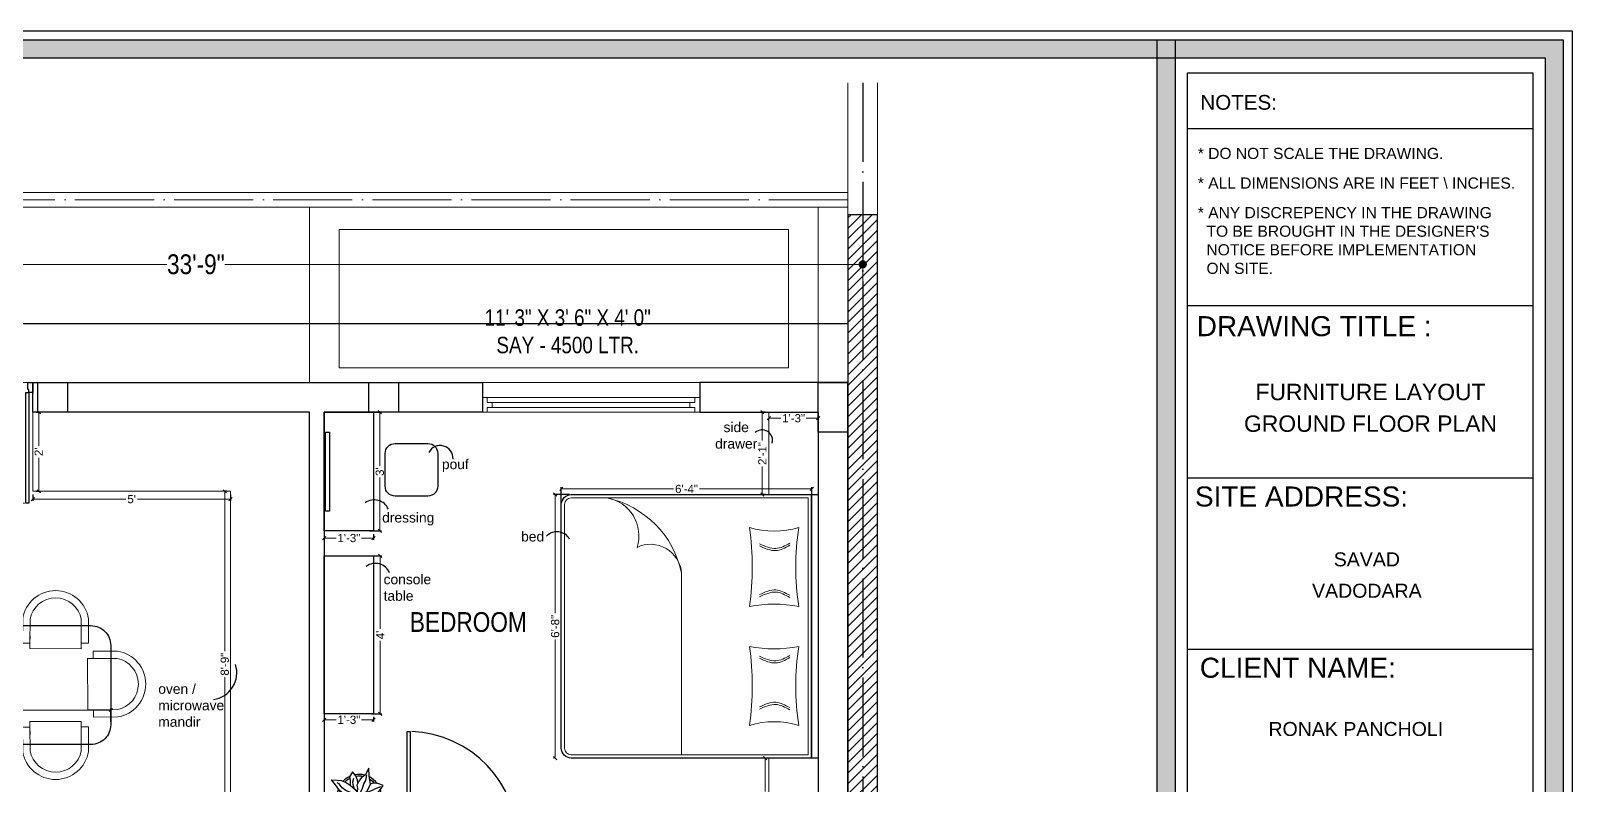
# Model space of a CAD drawing. Header units: millimetres. Extents: x 56222 to 3066687, y -650199 to -121287.
# Drawn here: x 154655.4 to 155123.4, y -178960 to -178731.2 of the extents above; entities that cross this region are included whole.
import ezdxf
from ezdxf.enums import TextEntityAlignment as Align

# ---------------------------------------------------------------- set-up
doc = ezdxf.new("R2010")
doc.units = ezdxf.units.MM
doc.header["$MEASUREMENT"] = 0
doc.header["$PDMODE"] = 35
doc.linetypes.add('ACAD_ISO02W100', pattern=[15, 12, -3])
doc.linetypes.add('ACAD_ISO04W100', pattern=[30, 24, -3, 0, -3])
doc.layers.get('Defpoints').update_dxf_attribs({"color": 220})
for name, color, linetype in [('AR DOOR', 40, 'Continuous'), ('AR ELE-5', 134, 'Continuous'), ('GROUND FLOOR  ( Text )', 251, 'Continuous'), ('str coll', 6, 'Continuous')]:
    doc.layers.add(name, color=color, linetype=linetype)
for name, color, linetype, lineweight in [('CENTERLINE ( COLUMN ) ~ DIM', 7, 'Continuous', 9), ('COLUMN', 1, 'Continuous', 30), ('dim05', 1, 'Continuous', 13), ('FIRST FLOOR', 7, 'Continuous', 9), ('FURNITURE', 32, 'Continuous', 9), ('GROUND FLOOR', 7, 'Continuous', 9), ('GROUND FLOOR  ( HATCH )', 251, 'Continuous', 9), ('GROUND FLOOR  ( PLINE )', 251, 'Continuous', 30), ('GROUND FLOOR ( DW_RAIL )', 7, 'Continuous', 9), ('Labelling', 1, 'Continuous', 25), ('NAME PLATE', 7, 'Continuous', 25), ('wall', 7, 'Continuous', 30), ('X_PLOT', 1, 'Continuous', 9)]:
    doc.layers.add(name, color=color, linetype=linetype, lineweight=lineweight)
doc.layers.add('XX~SLAB ( PLINE )', color=251, linetype='Continuous', plot=False)
doc.styles.add('Arial', font='arial.ttf')
doc.styles.add('Cn BT~6', font='swissc.ttf', dxfattribs={"height": 6})
doc.styles.add("Cn_BT_0'-0", font='swissc.ttf')
doc.styles.get("Standard").update_dxf_attribs({"font": 'arial.ttf', "height": 6})
doc.styles.add('style4', font='ARIALN.TTF')
doc.dimstyles.new('Cn BT~6', dxfattribs={"dimtxt": 0.18, "dimasz": 2.5, "dimexe": 2.5, "dimexo": 0, "dimgap": 0.09, "dimtad": 0, "dimdec": 3, "dimzin": 3, "dimdsep": 46, "dimlunit": 4, "dimtxsty": 'Cn BT~6', "dimblk": 'DOT', "dimcen": 0.09, "dimdle": 2, "dimclrd": 250, "dimclre": 250, "dimclrt": 5, "dimadec": 0, "dimazin": 0, "dimtfac": 0.75, "dimtdec": 3, "dimtofl": 0, "dimtmove": 0, "dimatfit": 3, "dimfxl": 1, "dimtolj": 1, "dimtzin": 0, "dimlwd": 15, "dimlwe": 15, "dimarcsym": 0})
doc.dimstyles.new('ISO-25', dxfattribs={"dimtxt": 2.5, "dimasz": 1, "dimexe": 0.5, "dimexo": 1, "dimtad": 0, "dimdec": 1, "dimlunit": 4, "dimtxsty": 'Standard', "dimblk": 'OBLIQUE', "dimcen": 2.5, "dimclrd": 1, "dimclre": 1, "dimclrt": 5, "dimadec": 0, "dimazin": 0, "dimtfac": 1, "dimtdec": 1, "dimtmove": 0, "dimatfit": 3, "dimfxl": 1, "dimlwd": -1, "dimarcsym": 0})

# ---------------------------------------------------------------- blocks, each defined once
blk = doc.blocks.new('_Dot')
at = {"color": 0, "linetype": 'ByBlock', "lineweight": -2}
blk.add_line((-0.5, 0), (-1, 0), dxfattribs=at)
at = {"color": 0, "linetype": 'ByBlock', "const_width": 0.5}
blk.add_lwpolyline([(-0.25, 0, 1), (0.25, 0, 1)], format="xyb", close=True, dxfattribs=at)
blk = doc.blocks.new('*D280')
at = {"layer": 'CENTERLINE ( COLUMN ) ~ DIM', "color": 250, "lineweight": 15, "transparency": 16777216}
for p, q in [((154503, -178814.03), (154503, -178799.61)), ((154908, -178814.03), (154908, -178799.61)), ((154505.5, -178802.11), (154696.65, -178802.11)), ((154905.5, -178802.11), (154714.34, -178802.11))]:
    blk.add_line(p, q, dxfattribs=at)
at = {"layer": 'Defpoints', "color": 0, "transparency": 16777216}
for p in [(154908, -178802.11), (154503, -178814.03), (154908, -178814.03)]:
    blk.add_point(p, dxfattribs=at)
at = {"layer": 'CENTERLINE ( COLUMN ) ~ DIM', "color": 250, "lineweight": 15, "transparency": 16777216, "xscale": 2.5, "yscale": 2.5, "zscale": 2.5, "rotation": 180}
blk.add_blockref('_Dot', (154503, -178802.11), dxfattribs=at)
at = {"layer": 'CENTERLINE ( COLUMN ) ~ DIM', "color": 250, "lineweight": 15, "transparency": 16777216, "xscale": 2.5, "yscale": 2.5, "zscale": 2.5}
blk.add_blockref('_Dot', (154908, -178802.11), dxfattribs=at)
at = {"layer": 'CENTERLINE ( COLUMN ) ~ DIM', "color": 5, "transparency": 16777216, "insert": (154705.5, -178802.11), "char_height": 6, "attachment_point": 5, "style": 'Cn BT~6'}
blk.add_mtext('\\A1;33\'-9"', dxfattribs=at)
blk = doc.blocks.new('LAYOUT FILE')
at = {"layer": 'NAME PLATE', "true_color": 0xd39e00}
h = blk.add_hatch(color=42, dxfattribs=at)
h.paths.add_polyline_path([(3346889.83, -513806.18), (3346889.83, -514260.7), (3347535.56, -514260.7), (3347535.56, -513806.18)])
h.paths.add_polyline_path([(3346894.36, -513810.71), (3347531.03, -513810.71), (3347531.03, -514256.17), (3346894.36, -514256.17)], flags=16)
blk.add_hatch(color=42, dxfattribs=at).paths.add_polyline_path([(3347433.6, -514256.17), (3347438.13, -514256.17), (3347438.13, -513806.18), (3347433.6, -513806.18)])
at = {"layer": 'NAME PLATE', "color": 42, "true_color": 0xd39e00}
for p, q in [((3347527.96, -513828.55), (3347441.2, -513828.55)), ((3347527.96, -513872.99), (3347441.2, -513872.99)), ((3347527.96, -513916.26), (3347441.2, -513916.26)), ((3347527.96, -513959.27), (3347441.2, -513959.27))]:
    blk.add_line(p, q, dxfattribs=at)
for points in [[(3346887.56, -513803.91), (3347537.83, -513803.91), (3347537.83, -514262.96), (3346887.56, -514262.96)], [(3346889.83, -513806.18), (3347535.56, -513806.18), (3347535.56, -514260.7), (3346889.83, -514260.7)], [(3347433.6, -514256.17), (3347433.6, -513806.18), (3347438.13, -513806.18), (3347438.13, -514256.17)], [(3346894.36, -513810.71), (3347531.03, -513810.71), (3347531.03, -514256.17), (3346894.36, -514256.17)], [(3347441.2, -514252.44), (3347441.2, -513814.44), (3347527.96, -513814.44), (3347527.96, -514252.44)]]:
    blk.add_lwpolyline(points, close=True, dxfattribs=at)
at = {"layer": 'NAME PLATE', "style": 'Arial'}
for s, height, p in [('NOTES:', 3.699, (3347454.07, -513823.73)), ('DRAWING TITLE : ', 5.0338, (3347474.01, -513880.61)), ('SITE ADDRESS:', 5.0338, (3347469.85, -513923.39)), ('CLIENT NAME:', 5.0338, (3347468.93, -513966.4))]:
    blk.add_text(s, height=height, dxfattribs=at).set_placement(p, align=Align.CENTER)
at = {"layer": 'NAME PLATE', "char_height": 2.7974, "width": 108.0765, "attachment_point": 1, "style": 'Arial'}
for s, insert in [('* DO NOT SCALE THE DRAWING.', (3347443.82, -513833.31, 0)), ('* ALL DIMENSIONS ARE IN FEET \\\\ INCHES.', (3347443.82, -513840.75, 0)), ("* ANY DISCREPENCY IN THE DRAWING \\P  TO BE BROUGHT IN THE DESIGNER'S\\P  NOTICE BEFORE IMPLEMENTATION \\P  ON SITE.", (3347443.82, -513848.18, 0))]:
    blk.add_mtext(s, dxfattribs=dict(at, insert=insert))
blk = doc.blocks.new('*U257')
for points in [[(0, 0), (0, 1120), (30, 1120), (30, 0)], [(-40, 0), (0, 0), (0, -30), (10, -30), (10, -100), (-40, -100)], [(1160, 0), (1120, 0), (1120, -30), (1110, -30), (1110, -100), (1160, -100)]]:
    blk.add_lwpolyline(points, close=True)
at = {"layer": 'AR ELE-5', "linetype": 'ByBlock', "ltscale": 15}
blk.add_arc((-2, -1), 1122, 0.0347, 87.627, dxfattribs=at)
blk = doc.blocks.new('*U265')
for points in [[(-1160, 0), (-1120, 0), (-1120, 30), (-1110, 30), (-1110, 100), (-1160, 100)], [(0, 0), (0, -1120), (-30, -1120), (-30, 0)], [(40, 0), (0, 0), (0, 30), (-10, 30), (-10, 100), (40, 100)]]:
    blk.add_lwpolyline(points, close=True)
at = {"layer": 'AR ELE-5', "linetype": 'ByBlock', "ltscale": 15}
blk.add_arc((2, 1), 1122, 180.0347, 267.627, dxfattribs=at)
blk = doc.blocks.new('_Oblique')
at = {"layer": 'wall', "color": 0, "lineweight": -2}
blk.add_line((-0.5, -0.5), (0.5, 0.5), dxfattribs=at)
blk = doc.blocks.new('*D269')
at = {"layer": 'Defpoints', "color": 0, "transparency": 16777216}
for p in [(154892.5, -178870.32), (154816.47, -178877.5), (154892.5, -178877.5)]:
    blk.add_point(p, dxfattribs=at)
at = {"layer": 'dim05', "color": 1, "linetype": 'Continuous', "lineweight": -2, "transparency": 16777216}
for p, q in [((154816.47, -178876.5), (154816.47, -178869.82)), ((154892.5, -178876.5), (154892.5, -178869.82))]:
    blk.add_line(p, q, dxfattribs=at)
at = {"layer": 'dim05', "color": 1, "linetype": 'Continuous', "transparency": 16777216}
for p, q in [((154816.47, -178870.32), (154850.53, -178870.32)), ((154892.5, -178870.32), (154858.44, -178870.32))]:
    blk.add_line(p, q, dxfattribs=at)
at = {"layer": 'dim05', "color": 1, "transparency": 16777216, "rotation": 180}
blk.add_blockref('_Oblique', (154816.47, -178870.32), dxfattribs=at)
at = {"layer": 'dim05', "color": 1, "transparency": 16777216}
blk.add_blockref('_Oblique', (154892.5, -178870.32), dxfattribs=at)
at = {"layer": 'dim05', "color": 5, "lineweight": 25, "transparency": 16777216, "insert": (154854.49, -178870.32), "char_height": 2.5, "attachment_point": 5, "style": 'Arial'}
blk.add_mtext('6\'-4"', dxfattribs=at)
blk = doc.blocks.new('*D270')
at = {"layer": 'Defpoints', "color": 0, "transparency": 16777216}
for p in [(154819.99, -178872.04), (154814.6, -178952.03), (154815.29, -178952.03)]:
    blk.add_point(p, dxfattribs=at)
at = {"layer": 'dim05', "color": 1, "linetype": 'Continuous', "lineweight": -2, "transparency": 16777216}
for p, q in [((154818.99, -178872.04), (154814.1, -178872.04)), ((154814.29, -178952.03), (154814.1, -178952.03))]:
    blk.add_line(p, q, dxfattribs=at)
at = {"layer": 'dim05', "color": 1, "linetype": 'Continuous', "transparency": 16777216}
for p, q in [((154814.6, -178872.04), (154814.6, -178908.08)), ((154814.6, -178952.03), (154814.6, -178915.99))]:
    blk.add_line(p, q, dxfattribs=at)
at = {"layer": 'dim05', "color": 1, "transparency": 16777216}
for p, rotation in [((154814.6, -178872.04), 90), ((154814.6, -178952.03), 270)]:
    blk.add_blockref('_Oblique', p, dxfattribs=dict(at, rotation=rotation))
at = {"layer": 'dim05', "color": 5, "lineweight": 25, "transparency": 16777216, "insert": (154814.6, -178912.04), "char_height": 2.5, "attachment_point": 5, "rotation": 90, "style": 'Arial'}
blk.add_mtext('6\'-8"', dxfattribs=at)
blk = doc.blocks.new('*D271')
at = {"layer": 'Defpoints', "color": 0, "transparency": 16777216}
for p in [(154879.5, -178847.03), (154877.5, -178872.04), (154879.5, -178872.04)]:
    blk.add_point(p, dxfattribs=at)
at = {"layer": 'dim05', "color": 1, "linetype": 'Continuous', "lineweight": -2, "transparency": 16777216}
for p, q in [((154878.5, -178847.03), (154877, -178847.03)), ((154878.5, -178872.04), (154877, -178872.04))]:
    blk.add_line(p, q, dxfattribs=at)
at = {"layer": 'dim05', "color": 1, "linetype": 'Continuous', "transparency": 16777216}
for p, q in [((154877.5, -178847.03), (154877.5, -178855.57)), ((154877.5, -178872.04), (154877.5, -178863.51))]:
    blk.add_line(p, q, dxfattribs=at)
at = {"layer": 'dim05', "color": 1, "transparency": 16777216}
for p, rotation in [((154877.5, -178847.03), 90), ((154877.5, -178872.04), 270)]:
    blk.add_blockref('_Oblique', p, dxfattribs=dict(at, rotation=rotation))
at = {"layer": 'dim05', "color": 5, "lineweight": 25, "transparency": 16777216, "insert": (154877.5, -178859.54), "char_height": 2.5, "attachment_point": 5, "rotation": 90, "style": 'Arial'}
blk.add_mtext('2\'-1"', dxfattribs=at)
blk = doc.blocks.new('*D272')
at = {"layer": 'Defpoints', "color": 0, "transparency": 16777216}
for p in [(154879.5, -178848.61), (154894.5, -178848.61), (154894.5, -178848.85)]:
    blk.add_point(p, dxfattribs=at)
at = {"layer": 'dim05', "color": 1, "linetype": 'Continuous', "transparency": 16777216}
for p, q in [((154879.5, -178848.85), (154883.17, -178848.85)), ((154894.5, -178848.85), (154890.83, -178848.85))]:
    blk.add_line(p, q, dxfattribs=at)
at = {"layer": 'dim05', "color": 1, "linetype": 'Continuous', "lineweight": -2, "transparency": 16777216}
for p, q in [((154879.5, -178849.61), (154879.5, -178849.35)), ((154894.5, -178849.61), (154894.5, -178849.35))]:
    blk.add_line(p, q, dxfattribs=at)
at = {"layer": 'dim05', "color": 1, "transparency": 16777216, "rotation": 180}
blk.add_blockref('_Oblique', (154879.5, -178848.85), dxfattribs=at)
at = {"layer": 'dim05', "color": 1, "transparency": 16777216}
blk.add_blockref('_Oblique', (154894.5, -178848.85), dxfattribs=at)
at = {"layer": 'dim05', "color": 5, "lineweight": 25, "transparency": 16777216, "insert": (154887, -178848.85), "char_height": 2.5, "attachment_point": 5, "style": 'Arial'}
blk.add_mtext('1\'-3"', dxfattribs=at)
blk = doc.blocks.new('*D273')
at = {"layer": 'Defpoints', "color": 0, "transparency": 16777216}
for p in [(154879.5, -178952.03), (154878.32, -178976.03), (154879.5, -178976.03)]:
    blk.add_point(p, dxfattribs=at)
at = {"layer": 'dim05', "color": 1, "linetype": 'Continuous', "lineweight": -2, "transparency": 16777216}
for p, q in [((154878.5, -178952.03), (154877.82, -178952.03)), ((154878.5, -178976.03), (154877.82, -178976.03))]:
    blk.add_line(p, q, dxfattribs=at)
at = {"layer": 'dim05', "color": 1, "linetype": 'Continuous', "transparency": 16777216}
for p, q in [((154878.32, -178952.03), (154878.32, -178962.23)), ((154878.32, -178976.03), (154878.32, -178965.83))]:
    blk.add_line(p, q, dxfattribs=at)
at = {"layer": 'dim05', "color": 1, "transparency": 16777216}
for p, rotation in [((154878.32, -178952.03), 90), ((154878.32, -178976.03), 270)]:
    blk.add_blockref('_Oblique', p, dxfattribs=dict(at, rotation=rotation))
at = {"layer": 'dim05', "color": 5, "lineweight": 25, "transparency": 16777216, "insert": (154878.32, -178964.03), "char_height": 2.5, "attachment_point": 5, "rotation": 90, "style": 'Arial'}
blk.add_mtext("2'", dxfattribs=at)
blk = doc.blocks.new('SD DSD')
at = {"layer": 'FURNITURE'}
for p, q in [((3348486.7, -514623.32), (3348486.68, -514619.42)), ((3348502.23, -514619.34), (3348502.25, -514623.25)), ((3348483.69, -514625.26), (3348479.79, -514625.25)), ((3348483.69, -514625.26), (3348483.66, -514640.81)), ((3348486.7, -514623.32), (3348502.25, -514623.25)), ((3348505.76, -514625.26), (3348509.66, -514625.25)), ((3348505.76, -514625.26), (3348505.79, -514640.81)), ((3348479.75, -514640.8), (3348483.66, -514640.81)), ((3348509.7, -514640.8), (3348505.79, -514640.81)), ((3348479.75, -514651.77), (3348483.66, -514651.76)), ((3348483.69, -514667.31), (3348483.66, -514651.76)), ((3348505.76, -514667.31), (3348505.79, -514651.76)), ((3348509.7, -514651.77), (3348505.79, -514651.76)), ((3348483.69, -514667.31), (3348479.79, -514667.32)), ((3348486.7, -514669.25), (3348486.68, -514673.16)), ((3348486.7, -514669.25), (3348502.25, -514669.32)), ((3348502.23, -514673.23), (3348502.25, -514669.32)), ((3348505.76, -514667.31), (3348509.66, -514667.32))]:
    blk.add_line(p, q, dxfattribs=at)
at = {"layer": 'FURNITURE', "flags": 128}
for points in [[(3348502.23, -514621.56), (3348504.46, -514621.55), (3348504.42, -514614.17, 0.853613), (3348484.42, -514614.22), (3348484.46, -514621.65), (3348486.68, -514621.64)], [(3348502.22, -514619.34), (3348502.23, -514621.56), (3348502.2, -514614.36, 0.835758), (3348486.65, -514614.39), (3348486.67, -514619.42), (3348486.68, -514621.64)], [(3348481.97, -514640.8), (3348481.97, -514643.02), (3348474.58, -514643.01, -0.853613), (3348474.58, -514623.01), (3348482.01, -514623.02), (3348482.01, -514625.25)], [(3348479.75, -514640.79), (3348481.97, -514640.8), (3348474.77, -514640.78, -0.835758), (3348474.76, -514625.23), (3348479.79, -514625.24), (3348482.01, -514625.25)], [(3348507.48, -514640.8), (3348507.48, -514643.02), (3348514.87, -514643.01, 0.853613), (3348514.87, -514623.01), (3348507.44, -514623.02), (3348507.44, -514625.25)], [(3348509.7, -514640.79), (3348507.48, -514640.8), (3348514.68, -514640.78, 0.835758), (3348514.69, -514625.23), (3348509.66, -514625.24), (3348507.44, -514625.25)], [(3348481.97, -514651.77), (3348481.97, -514649.55), (3348474.58, -514649.57, 0.853613), (3348474.58, -514669.57), (3348482.01, -514669.55), (3348482.01, -514667.32)], [(3348507.48, -514651.77), (3348507.48, -514649.55), (3348514.87, -514649.57, -0.853613), (3348514.87, -514669.57), (3348507.44, -514669.55), (3348507.44, -514667.32)], [(3348479.75, -514651.78), (3348481.97, -514651.77), (3348474.77, -514651.79, 0.835758), (3348474.76, -514667.34), (3348479.79, -514667.33), (3348482.01, -514667.33)], [(3348509.7, -514651.78), (3348507.48, -514651.77), (3348514.68, -514651.79, -0.835758), (3348514.69, -514667.34), (3348509.66, -514667.33), (3348507.44, -514667.33)], [(3348502.23, -514671.01), (3348504.46, -514671.02), (3348504.42, -514678.4, -0.853613), (3348484.42, -514678.36), (3348484.46, -514670.92), (3348486.68, -514670.93)], [(3348502.22, -514673.23), (3348502.23, -514671.01), (3348502.2, -514678.21, -0.835758), (3348486.65, -514678.18), (3348486.67, -514673.16), (3348486.68, -514670.93)]]:
    blk.add_lwpolyline(points, format="xyb", dxfattribs=at)
at = {"layer": 'FURNITURE', "lineweight": 30}
blk.add_lwpolyline([(3348506.78, -514676.29), (3348482.68, -514676.29, -0.414214), (3348476.68, -514670.29), (3348476.68, -514622.29, -0.414214), (3348482.68, -514616.29), (3348506.78, -514616.29, -0.414214), (3348512.78, -514622.29), (3348512.78, -514670.29, -0.414214)], format="xyb", close=True, dxfattribs=at)
blk = doc.blocks.new('*D279')
at = {"layer": 'Defpoints', "color": 0, "transparency": 16777216}
for p in [(154714.28, -178871.03), (154716.03, -178871.03), (154716.03, -178976.03)]:
    blk.add_point(p, dxfattribs=at)
at = {"layer": 'dim05', "color": 1, "linetype": 'Continuous', "lineweight": -2, "transparency": 16777216}
for p, q in [((154715.03, -178871.03), (154713.78, -178871.03)), ((154715.03, -178976.03), (154713.78, -178976.03))]:
    blk.add_line(p, q, dxfattribs=at)
at = {"layer": 'dim05', "color": 1, "linetype": 'Continuous', "transparency": 16777216}
for p, q in [((154714.28, -178871.03), (154714.28, -178919.58)), ((154714.28, -178976.03), (154714.28, -178927.48))]:
    blk.add_line(p, q, dxfattribs=at)
at = {"layer": 'dim05', "color": 1, "transparency": 16777216}
for p, rotation in [((154714.28, -178871.03), 90), ((154714.28, -178976.03), 270)]:
    blk.add_blockref('_Oblique', p, dxfattribs=dict(at, rotation=rotation))
at = {"layer": 'dim05', "color": 5, "lineweight": 25, "transparency": 16777216, "insert": (154714.28, -178923.53), "char_height": 2.5, "attachment_point": 5, "rotation": 90, "style": 'Arial'}
blk.add_mtext('8\'-9"', dxfattribs=at)
blk = doc.blocks.new('*D282')
at = {"layer": 'Defpoints', "color": 0, "transparency": 16777216}
for p in [(154656, -178871.03), (154716.03, -178871.03), (154716.03, -178873.4)]:
    blk.add_point(p, dxfattribs=at)
at = {"layer": 'dim05', "color": 1, "linetype": 'Continuous', "lineweight": -2, "transparency": 16777216}
for p, q in [((154656, -178872.03), (154656, -178873.9)), ((154716.03, -178872.03), (154716.03, -178873.9))]:
    blk.add_line(p, q, dxfattribs=at)
at = {"layer": 'dim05', "color": 1, "linetype": 'Continuous', "transparency": 16777216}
for p, q in [((154656, -178873.4), (154684.24, -178873.4)), ((154716.03, -178873.4), (154687.79, -178873.4))]:
    blk.add_line(p, q, dxfattribs=at)
at = {"layer": 'dim05', "color": 1, "transparency": 16777216, "rotation": 180}
blk.add_blockref('_Oblique', (154656, -178873.4), dxfattribs=at)
at = {"layer": 'dim05', "color": 1, "transparency": 16777216}
blk.add_blockref('_Oblique', (154716.03, -178873.4), dxfattribs=at)
at = {"layer": 'dim05', "color": 5, "lineweight": 25, "transparency": 16777216, "insert": (154686.01, -178873.4), "char_height": 2.5, "attachment_point": 5, "style": 'Arial'}
blk.add_mtext("5'", dxfattribs=at)
blk = doc.blocks.new('*D283')
at = {"layer": 'Defpoints', "color": 0, "transparency": 16777216}
for p in [(154656, -178847.03), (154657.78, -178847.03), (154656, -178871.03)]:
    blk.add_point(p, dxfattribs=at)
at = {"layer": 'dim05', "color": 1, "linetype": 'Continuous', "lineweight": -2, "transparency": 16777216}
for p, q in [((154657, -178847.03), (154658.28, -178847.03)), ((154657, -178871.03), (154658.28, -178871.03))]:
    blk.add_line(p, q, dxfattribs=at)
at = {"layer": 'dim05', "color": 1, "linetype": 'Continuous', "transparency": 16777216}
for p, q in [((154657.78, -178847.03), (154657.78, -178857.24)), ((154657.78, -178871.03), (154657.78, -178860.83))]:
    blk.add_line(p, q, dxfattribs=at)
at = {"layer": 'dim05', "color": 1, "transparency": 16777216}
for p, rotation in [((154657.78, -178847.03), 90), ((154657.78, -178871.03), 270)]:
    blk.add_blockref('_Oblique', p, dxfattribs=dict(at, rotation=rotation))
at = {"layer": 'dim05', "color": 5, "lineweight": 25, "transparency": 16777216, "insert": (154657.78, -178859.03), "char_height": 2.5, "attachment_point": 5, "rotation": 90, "style": 'Arial'}
blk.add_mtext("2'", dxfattribs=at)
blk = doc.blocks.new('*D289')
at = {"layer": 'Defpoints', "color": 0, "transparency": 16777216}
for p in [(154744.5, -178938.53), (154759.44, -178938.53), (154744.5, -178940.42)]:
    blk.add_point(p, dxfattribs=at)
at = {"layer": 'dim05', "color": 1, "linetype": 'Continuous', "lineweight": -2, "transparency": 16777216}
for p, q in [((154744.5, -178939.53), (154744.5, -178940.92)), ((154759.44, -178939.53), (154759.44, -178940.92))]:
    blk.add_line(p, q, dxfattribs=at)
at = {"layer": 'dim05', "color": 1, "linetype": 'Continuous', "transparency": 16777216}
for p, q in [((154744.5, -178940.42), (154748.14, -178940.42)), ((154759.44, -178940.42), (154755.8, -178940.42))]:
    blk.add_line(p, q, dxfattribs=at)
at = {"layer": 'dim05', "color": 1, "transparency": 16777216, "rotation": 180}
blk.add_blockref('_Oblique', (154744.5, -178940.42), dxfattribs=at)
at = {"layer": 'dim05', "color": 1, "transparency": 16777216}
blk.add_blockref('_Oblique', (154759.44, -178940.42), dxfattribs=at)
at = {"layer": 'dim05', "color": 5, "lineweight": 25, "transparency": 16777216, "insert": (154751.97, -178940.42), "char_height": 2.5, "attachment_point": 5, "style": 'Arial'}
blk.add_mtext('1\'-3"', dxfattribs=at)
blk = doc.blocks.new('*D290')
at = {"layer": 'Defpoints', "color": 0, "transparency": 16777216}
for p in [(154757.86, -178890.65), (154757.86, -178938.62), (154761.49, -178938.62)]:
    blk.add_point(p, dxfattribs=at)
at = {"layer": 'dim05', "color": 1, "linetype": 'Continuous', "lineweight": -2, "transparency": 16777216}
for p, q in [((154758.86, -178890.65), (154761.99, -178890.65)), ((154758.86, -178938.62), (154761.99, -178938.62))]:
    blk.add_line(p, q, dxfattribs=at)
at = {"layer": 'dim05', "color": 1, "linetype": 'Continuous', "transparency": 16777216}
for p, q in [((154761.49, -178890.65), (154761.49, -178912.81)), ((154761.49, -178938.62), (154761.49, -178916.46))]:
    blk.add_line(p, q, dxfattribs=at)
at = {"layer": 'dim05', "color": 1, "transparency": 16777216}
for p, rotation in [((154761.49, -178890.65), 90), ((154761.49, -178938.62), 270)]:
    blk.add_blockref('_Oblique', p, dxfattribs=dict(at, rotation=rotation))
at = {"layer": 'dim05', "color": 5, "lineweight": 25, "transparency": 16777216, "insert": (154761.49, -178914.64), "char_height": 2.5, "attachment_point": 5, "rotation": 90, "style": 'Arial'}
blk.add_mtext("4'", dxfattribs=at)
blk = doc.blocks.new('ARPLS010')
at = {"linetype": 'ByBlock'}
for p, q in [((-0.295, 0.42), (-0.302, 0.309)), ((-0.278, 0.467), (-0.295, 0.42)), ((-0.248, 0.54), (-0.278, 0.467)), ((-0.182, 0.493), (-0.248, 0.54)), ((-0.222, 0.484), (-0.164, 0.347)), ((-0.125, 0.459), (-0.182, 0.493)), ((-0.072, 0.404), (-0.125, 0.459)), ((-0.038, 0.302), (-0.072, 0.404)), ((-0.013, 0.459), (-0.044, 0.336)), ((0.121, 0.605), (-0.013, 0.459)), ((0.077, 0.412), (0.091, 0.447)), ((0.082, 0.358), (0.077, 0.412)), ((0.08, 0.288), (0.082, 0.358)), ((0.091, 0.447), (0.125, 0.522)), ((0.179, 0.666), (0.121, 0.605)), ((0.174, 0.573), (0.179, 0.666)), ((0.2, 0.432), (0.174, 0.573)), ((0.203, 0.352), (0.2, 0.432)), ((0.204, 0.254), (0.203, 0.352)), ((0.33, 0.38), (0.252, 0.313)), ((0.409, 0.44), (0.33, 0.38)), ((0.425, 0.373), (0.356, 0.269)), ((0.484, 0.459), (0.409, 0.44)), ((0.459, 0.303), (0.485, 0.354)), ((0.542, 0.434), (0.484, 0.459)), ((0.485, 0.354), (0.533, 0.42)), ((0.533, 0.42), (0.542, 0.434)), ((-0.469, 0.226), (-0.643, 0.216)), ((-0.643, 0.216), (-0.485, 0.134)), ((-0.359, 0.148), (-0.49, 0.172)), ((-0.485, 0.134), (-0.433, 0.051)), ((-0.362, 0.24), (-0.469, 0.226)), ((-0.433, 0.051), (-0.349, -0.011)), ((-0.278, 0.254), (-0.362, 0.24)), ((-0.287, 0.106), (-0.359, 0.148)), ((-0.302, 0.309), (-0.276, 0.258)), ((-0.18, 0.073), (-0.287, 0.106)), ((-0.21, 0.227), (-0.278, 0.254)), ((-0.132, 0.18), (-0.21, 0.227)), ((-0.111, 0.036), (-0.18, 0.073)), ((-0.164, 0.347), (-0.139, 0.295)), ((-0.139, 0.295), (-0.08, 0.131)), ((-0.063, 0.111), (-0.132, 0.18)), ((-0.013, 0.022), (-0.111, 0.036)), ((-0.084, -0.034), (0.007, 0.018)), ((0.003, 0.011), (-0.076, -0.16)), ((-0.049, 0.232), (-0.065, 0.135)), ((-0.065, 0.135), (-0.024, 0.018)), ((-0.044, 0.336), (-0.049, 0.232)), ((-0.024, 0.018), (0.009, 0.005)), ((0.006, -0.002), (0.068, 0.032)), ((0.007, 0.018), (0.02, -0.121)), ((0.009, 0.005), (0.056, 0.114)), ((0.015, 0.209), (0.08, 0.288)), ((0.056, 0.114), (0.015, 0.209)), ((0.017, -0.002), (0.091, 0.009)), ((0.068, 0.032), (0.16, 0.165)), ((0.088, 0.065), (0.187, 0.091)), ((0.091, 0.009), (0.173, -0.011)), ((0.227, 0.157), (0.132, 0.131)), ((0.16, 0.165), (0.204, 0.254)), ((0.173, -0.011), (0.212, 0.004)), ((0.187, 0.091), (0.297, 0.116)), ((0.212, 0.004), (0.252, -0.03)), ((0.252, 0.313), (0.216, 0.287)), ((0.318, 0.213), (0.227, 0.157)), ((0.297, 0.116), (0.408, 0.071)), ((0.309, 0.109), (0.368, 0.128)), ((0.309, -0.01), (0.43, 0.006)), ((0.356, 0.269), (0.318, 0.213)), ((0.368, 0.128), (0.432, 0.176)), ((0.408, 0.071), (0.482, 0.024)), ((0.432, 0.176), (0.459, 0.236)), ((0.459, 0.236), (0.459, 0.303)), ((0.482, 0.024), (0.689, -0.072)), ((-0.464, -0.073), (-0.558, -0.152)), ((-0.558, -0.152), (-0.517, -0.172)), ((-0.517, -0.172), (-0.447, -0.216)), ((-0.366, -0.036), (-0.464, -0.073)), ((-0.447, -0.216), (-0.363, -0.202)), ((-0.336, -0.142), (-0.413, -0.121)), ((-0.306, -0.033), (-0.366, -0.036)), ((-0.363, -0.202), (-0.263, -0.2)), ((-0.363, -0.408), (-0.318, -0.29)), ((-0.349, -0.011), (-0.256, -0.05)), ((-0.269, -0.135), (-0.336, -0.142)), ((-0.318, -0.29), (-0.259, -0.2)), ((-0.193, -0.113), (-0.269, -0.135)), ((-0.259, -0.2), (-0.168, -0.1)), ((-0.256, -0.05), (-0.185, -0.038)), ((-0.138, -0.304), (-0.199, -0.38)), ((-0.185, -0.038), (-0.114, -0.046)), ((-0.168, -0.1), (-0.084, -0.034)), ((-0.017, -0.291), (-0.141, -0.446)), ((-0.076, -0.16), (-0.138, -0.304)), ((-0.114, -0.046), (-0.093, -0.036)), ((0.02, -0.121), (-0.017, -0.291)), ((0.059, -0.27), (0.005, -0.185)), ((0.01, -0.014), (0.017, -0.002)), ((0.078, -0.064), (0.01, -0.014)), ((0.016, -0.023), (0.116, -0.122)), ((0.07, -0.179), (0.018, -0.1)), ((0.08, -0.342), (0.059, -0.27)), ((0.066, -0.407), (0.08, -0.342)), ((0.121, -0.239), (0.07, -0.179)), ((0.138, -0.083), (0.078, -0.064)), ((0.116, -0.122), (0.201, -0.195)), ((0.184, -0.299), (0.121, -0.239)), ((0.197, -0.135), (0.138, -0.083)), ((0.141, -0.261), (0.16, -0.336)), ((0.16, -0.336), (0.15, -0.445)), ((0.252, -0.362), (0.184, -0.299)), ((0.283, -0.123), (0.197, -0.135)), ((0.201, -0.195), (0.272, -0.198)), ((0.252, -0.03), (0.309, -0.01)), ((0.272, -0.198), (0.311, -0.225)), ((0.277, -0.114), (0.357, -0.156)), ((0.37, -0.064), (0.283, -0.123)), ((0.311, -0.225), (0.415, -0.304)), ((0.357, -0.156), (0.455, -0.226)), ((0.462, -0.021), (0.37, -0.064)), ((0.415, -0.304), (0.447, -0.388)), ((0.455, -0.226), (0.503, -0.317)), ((0.689, -0.072), (0.462, -0.021)), ((0.503, -0.317), (0.494, -0.398)), ((-0.382, -0.625), (-0.368, -0.496)), ((-0.269, -0.533), (-0.382, -0.625)), ((-0.368, -0.496), (-0.363, -0.408)), ((-0.287, -0.45), (-0.314, -0.498)), ((-0.199, -0.38), (-0.287, -0.45)), ((-0.141, -0.446), (-0.269, -0.533)), ((-0.042, -0.432), (-0.071, -0.352)), ((0.002, -0.48), (-0.042, -0.432)), ((0.104, -0.646), (0.002, -0.48)), ((0.064, -0.446), (0.066, -0.407)), ((0.106, -0.5), (0.104, -0.646)), ((0.15, -0.445), (0.106, -0.5)), ((0.376, -0.416), (0.252, -0.362)), ((0.502, -0.472), (0.376, -0.416)), ((0.494, -0.398), (0.528, -0.452)), ((0.567, -0.494), (0.502, -0.472)), ((0.528, -0.452), (0.567, -0.494))]:
    blk.add_line(p, q, dxfattribs=at)
for radius, start, end in [(0.5, 126.2799, 152.7042), (0.5, 87.2367, 107.9154), (0.458, 91.6596, 104.0784), (0.5, 49.0791, 67.0324), (0.458, 49.8461, 63.9764), (0.5, 164.9216, 191.0302), (0.458, 169.9629, 188.6517), (0.458, 130.7647, 148.9789), (0.458, 5.0517, 21.9108), (0.5, 1.3782, 25.7565), (0.5, 205.1623, 226.3204), (0.458, 207.232, 224.0819), (0.458, 334.5625, 357.1532), (0.5, 333.6991, 357.5577), (0.5, 249.553, 272.4234), (0.458, 252.8522, 267.711), (0.5, 283.5324, 308.8712), (0.458, 289.266, 306.1107)]:
    blk.add_arc((0, 0), radius, start, end, dxfattribs=at)
blk = doc.blocks.new('*D291')
at = {"layer": 'Defpoints', "color": 0, "transparency": 16777216}
for p in [(154744.5, -178883.06), (154759.44, -178883.06), (154759.44, -178885.23)]:
    blk.add_point(p, dxfattribs=at)
at = {"layer": 'dim05', "color": 1, "linetype": 'Continuous', "lineweight": -2, "transparency": 16777216}
for p, q in [((154744.5, -178884.06), (154744.5, -178885.73)), ((154759.44, -178884.06), (154759.44, -178885.73))]:
    blk.add_line(p, q, dxfattribs=at)
at = {"layer": 'dim05', "color": 1, "linetype": 'Continuous', "transparency": 16777216}
for p, q in [((154744.5, -178885.23), (154748.14, -178885.23)), ((154759.44, -178885.23), (154755.8, -178885.23))]:
    blk.add_line(p, q, dxfattribs=at)
at = {"layer": 'dim05', "color": 1, "transparency": 16777216, "rotation": 180}
blk.add_blockref('_Oblique', (154744.5, -178885.23), dxfattribs=at)
at = {"layer": 'dim05', "color": 1, "transparency": 16777216}
blk.add_blockref('_Oblique', (154759.44, -178885.23), dxfattribs=at)
at = {"layer": 'dim05', "color": 5, "lineweight": 25, "transparency": 16777216, "insert": (154751.97, -178885.23), "char_height": 2.5, "attachment_point": 5, "style": 'Arial'}
blk.add_mtext('1\'-3"', dxfattribs=at)
blk = doc.blocks.new('*D292')
at = {"layer": 'Defpoints', "color": 0, "transparency": 16777216}
for p in [(154756.64, -178847.03), (154761.36, -178847.03), (154757.3, -178883.06)]:
    blk.add_point(p, dxfattribs=at)
at = {"layer": 'dim05', "color": 1, "linetype": 'Continuous', "lineweight": -2, "transparency": 16777216}
for p, q in [((154757.64, -178847.03), (154761.86, -178847.03)), ((154758.3, -178883.06), (154761.86, -178883.06))]:
    blk.add_line(p, q, dxfattribs=at)
at = {"layer": 'dim05', "color": 1, "linetype": 'Continuous', "transparency": 16777216}
for p, q in [((154761.36, -178847.03), (154761.36, -178863.27)), ((154761.36, -178883.06), (154761.36, -178866.82))]:
    blk.add_line(p, q, dxfattribs=at)
at = {"layer": 'dim05', "color": 1, "transparency": 16777216}
for p, rotation in [((154761.36, -178847.03), 90), ((154761.36, -178883.06), 270)]:
    blk.add_blockref('_Oblique', p, dxfattribs=dict(at, rotation=rotation))
at = {"layer": 'dim05', "color": 5, "lineweight": 25, "transparency": 16777216, "insert": (154761.36, -178865.05), "char_height": 2.5, "attachment_point": 5, "rotation": 90, "style": 'Arial'}
blk.add_mtext("3'", dxfattribs=at)
blk = doc.blocks.new('*D293')
at = {"layer": 'Defpoints', "color": 0, "transparency": 16777216}
for p in [(154679.64, -178937.44), (154619.64, -178941.91), (154679.64, -178941.91)]:
    blk.add_point(p, dxfattribs=at)
at = {"layer": 'dim05', "color": 1, "linetype": 'Continuous', "lineweight": -2, "transparency": 16777216}
for p, q in [((154619.64, -178940.91), (154619.64, -178936.94)), ((154679.64, -178940.91), (154679.64, -178936.94))]:
    blk.add_line(p, q, dxfattribs=at)
at = {"layer": 'dim05', "color": 1, "linetype": 'Continuous', "transparency": 16777216}
for p, q in [((154619.64, -178937.44), (154647.87, -178937.44)), ((154679.64, -178937.44), (154651.42, -178937.44))]:
    blk.add_line(p, q, dxfattribs=at)
at = {"layer": 'dim05', "color": 1, "transparency": 16777216, "rotation": 180}
blk.add_blockref('_Oblique', (154619.64, -178937.44), dxfattribs=at)
at = {"layer": 'dim05', "color": 1, "transparency": 16777216}
blk.add_blockref('_Oblique', (154679.64, -178937.44), dxfattribs=at)
at = {"layer": 'dim05', "color": 5, "lineweight": 25, "transparency": 16777216, "insert": (154649.64, -178937.44), "char_height": 2.5, "attachment_point": 5, "style": 'Arial'}
blk.add_mtext("5'", dxfattribs=at)

msp = doc.modelspace()

# ---------------------------------------------------------------- hatches: boundary and pattern name
at = {"layer": 'GROUND FLOOR  ( HATCH )'}
h = msp.add_hatch(dxfattribs=at)
h.set_pattern_fill('ANSI31', color=6, scale=18, style=0)
h.set_pattern_definition([(45, (38371.812, -16511.3588), (-1.590990258, 1.590990258), [])])
h.paths.add_polyline_path([(154912.4979, -178787.0332), (154903.4979, -178787.0332), (154903.4979, -179130.5332), (154912.4979, -179130.5332)])

# ---------------------------------------------------------------- linework, layer by layer
at = {"color": 5}
msp.add_lwpolyline([(154744.8649, -178853.0335), (154746.0405, -178853.0335), (154746.0405, -178877.0414), (154744.8649, -178877.0414)], close=True, dxfattribs=at)
at = {"layer": 'COLUMN'}
for points in [[(154657.4979, -178838.0332), (154666.4979, -178838.0332), (154666.4979, -178847.0332), (154657.4979, -178847.0332)], [(154757.9979, -178838.0332), (154766.9979, -178838.0332), (154766.9979, -178847.0332), (154757.9979, -178847.0332)], [(154894.4979, -178838.0332), (154903.4979, -178838.0332), (154903.4979, -178853.0332), (154894.4979, -178853.0332)]]:
    msp.add_lwpolyline(points, close=True, dxfattribs=at)
at = {"layer": 'FIRST FLOOR', "color": 1}
for points in [[(154894.4979, -178784.7832), (154739.9979, -178784.7832), (154739.9979, -178838.0332), (154894.4979, -178838.0332)], [(154885.4979, -178791.5332), (154748.9979, -178791.5332), (154748.9979, -178833.5332), (154885.4979, -178833.5332)]]:
    msp.add_lwpolyline(points, close=True, dxfattribs=at)
at = {"layer": 'FURNITURE'}
for p, q in [((154655.9979, -178847.0332), (154655.9979, -178871.0332)), ((154655.9979, -178871.0332), (154716.027, -178871.0332)), ((154852.9723, -178951.0414), (154852.9723, -178895.8484))]:
    msp.add_line(p, q, dxfattribs=at)
msp.add_lwpolyline([(154716.027, -178847.0332), (154716.027, -178847.0332), (154739.9979, -178847.0332), (154739.9979, -178976.0332), (154716.027, -178976.0332), (154716.027, -178871.0332)], dxfattribs=at)
at = {"layer": 'FURNITURE', "lineweight": 30}
for points in [[(154744.4979, -178847.0332), (154759.4385, -178847.0332), (154759.4385, -178883.0596), (154744.4979, -178883.0596)], [(154892.399, -178952.0414), (154892.399, -178872.0414), (154894.4979, -178872.0414), (154894.4979, -178952.0414)], [(154744.4979, -178890.6516), (154759.4385, -178890.6516), (154759.4385, -178938.6207), (154744.4979, -178938.6207)]]:
    msp.add_lwpolyline(points, close=True, dxfattribs=at)
at = {"layer": 'FURNITURE'}
for points in [[(154894.4979, -178872.0414), (154879.4979, -178872.0414), (154879.4979, -178847.0332), (154894.4979, -178847.0332)], [(154894.4979, -178952.0249), (154879.4979, -178952.0249), (154879.4979, -178976.0332), (154894.4979, -178976.0332)]]:
    msp.add_lwpolyline(points, close=True, dxfattribs=at)
at = {"layer": 'FURNITURE', "lineweight": 30}
for points in [[(154765.9748, -178856.5241), (154775.943, -178856.5241, -0.41421356), (154778.943, -178859.5241), (154778.943, -178869.4802, -0.41421356), (154775.943, -178872.4802), (154765.9748, -178872.4802, -0.41421356), (154762.9748, -178869.4802), (154762.9748, -178859.5241, -0.41421356)], [(154816.4682, -178949.0414), (154816.4682, -178875.0414, -0.41421356), (154819.4682, -178872.0414), (154892.399, -178872.0414), (154892.399, -178952.0414), (154819.4682, -178952.0414, -0.41421356)]]:
    msp.add_lwpolyline(points, format="xyb", close=True, dxfattribs=at)
at = {"layer": 'FURNITURE'}
for points in [[(154817.4682, -178949.0414), (154817.4682, -178875.0414, -0.41421356), (154819.4682, -178873.0414), (154891.399, -178873.0414), (154891.399, -178951.0414), (154819.4682, -178951.0414, -0.41421356)], [(154839.4511, -178888.0524, -0.52796512), (154852.9723, -178895.8484, 0.29648943), (154830.3296, -178873.0414, -0.4593765), (154839.4511, -178888.0524)]]:
    msp.add_lwpolyline(points, format="xyb", close=True, dxfattribs=at)
at = {"layer": 'FURNITURE', "elevation": -0.0053}
for points in [[(154873.5781, -178906.0324, -0.10058607), (154888.5781, -178906.0324, -0.07572579), (154888.5781, -178882.0324, -0.14896716), (154873.5781, -178882.0324, -0.0741156)], [(154873.5781, -178918.1134, 0.10058607), (154888.5781, -178918.1134, 0.07572579), (154888.5781, -178942.1134, 0.14896716), (154873.5781, -178942.1134, 0.0741156)]]:
    msp.add_lwpolyline(points, format="xyb", close=True, dxfattribs=at)
at = {"layer": 'FURNITURE'}
for points in [[(154885.8398, -178886.7742, -0.0053), (154884.4227, -178887.5462, -0.0053), (154881.4291, -178889.177, -0.0053), (154878.3124, -178887.7364, -0.0053), (154876.671, -178886.9777, -0.0053)], [(154885.8398, -178887.419, -0.0053), (154884.4227, -178888.1909, -0.0053), (154881.4291, -178889.8218, -0.0053), (154878.3124, -178888.3811, -0.0053), (154876.671, -178887.6224, -0.0053)], [(154885.8398, -178902.61, -0.0053), (154884.4227, -178901.838, -0.0053), (154881.4291, -178900.2072, -0.0053), (154878.3124, -178901.6478, -0.0053), (154876.671, -178902.4066, -0.0053)], [(154885.8398, -178903.2548, -0.0053), (154884.4227, -178902.4828, -0.0053), (154881.4291, -178900.8519, -0.0053), (154878.3124, -178902.2926, -0.0053), (154876.671, -178903.0513, -0.0053)], [(154885.8398, -178920.8911, -0.0053), (154884.4227, -178921.6631, -0.0053), (154881.4291, -178923.2939, -0.0053), (154878.3124, -178921.8533, -0.0053), (154876.671, -178921.0946, -0.0053)], [(154885.8398, -178921.5359, -0.0053), (154884.4227, -178922.3078, -0.0053), (154881.4291, -178923.9387, -0.0053), (154878.3124, -178922.498, -0.0053), (154876.671, -178921.7393, -0.0053)], [(154885.8398, -178936.7269, -0.0053), (154884.4227, -178935.9549, -0.0053), (154881.4291, -178934.3241, -0.0053), (154878.3124, -178935.7647, -0.0053), (154876.671, -178936.5235, -0.0053)], [(154885.8398, -178937.3717, -0.0053), (154884.4227, -178936.5997, -0.0053), (154881.4291, -178934.9688, -0.0053), (154878.3124, -178936.4095, -0.0053), (154876.671, -178937.1682, -0.0053)]]:
    msp.add_open_spline(points, degree=3, knots=[0, 0, 0, 0, 4.57791705, 9.67113696, 9.67113696, 9.67113696, 9.67113696], dxfattribs=at)
at = {"layer": 'GROUND FLOOR'}
for p, q in [((154903.4979, -178746.9843), (154903.4979, -179267.9171)), ((154903.4979, -178746.9843), (154903.4979, -178838.0332)), ((154912.4979, -178746.9843), (154912.4979, -179267.9171)), ((154403.2479, -178780.2832), (154903.4979, -178780.2832)), ((154407.7479, -178784.7832), (154903.4979, -178784.7832)), ((154903.4979, -178838.0332), (154502.9979, -178838.0332)), ((154655.9979, -178838.0332), (154655.9979, -178847.0332)), ((154792.4979, -178838.0332), (154792.4979, -178847.0332)), ((154858.4979, -178838.0332), (154858.4979, -178847.0332)), ((154739.9979, -178847.0332), (154655.9979, -178847.0332)), ((154739.9979, -178847.0332), (154739.9979, -178976.0332)), ((154894.4979, -178847.0332), (154744.4979, -178847.0332)), ((154744.4979, -178847.0332), (154744.4979, -178976.0332)), ((154894.4979, -178847.0332), (154894.4979, -178976.0332))]:
    msp.add_line(p, q, dxfattribs=at)
at = {"layer": 'GROUND FLOOR', "color": 1, "linetype": 'ACAD_ISO04W100'}
msp.add_line((154907.9979, -178746.9843), (154907.9979, -179130.5332), dxfattribs=at)
msp.add_lwpolyline([(154903.4979, -178782.5332), (154405.4979, -178782.5332), (154405.4979, -179245.0332), (154903.4979, -179245.0332)], dxfattribs=at)
at = {"layer": 'GROUND FLOOR', "color": 6, "lineweight": 30}
msp.add_lwpolyline([(154912.4979, -178787.0332), (154903.4979, -178787.0332), (154903.4979, -179130.5332), (154912.4979, -179130.5332)], close=True, dxfattribs=at)
at = {"layer": 'GROUND FLOOR', "color": 1, "linetype": 'ACAD_ISO02W100', "ltscale": 0.7}
msp.add_lwpolyline([(154661.9979, -179130.5332), (154661.9979, -179142.5332), (154498.4979, -179142.5332), (154498.4979, -178820.0332), (154903.4979, -178820.0332)], dxfattribs=at)
at = {"layer": 'GROUND FLOOR  ( PLINE )'}
for points in [[(154739.9979, -178980.5332), (154716.027, -178980.5332), (154716.027, -178976.0332), (154739.9979, -178976.0332), (154739.9979, -178976.0332), (154739.9979, -178847.0332), (154655.9979, -178847.0332), (154655.9979, -178838.0332), (154792.4979, -178838.0332), (154792.4979, -178847.0332), (154744.4979, -178847.0332), (154744.4979, -178976.0332), (154768.4979, -178976.0332), (154768.4979, -178980.5332)], [(154903.4979, -178838.0332), (154858.4979, -178838.0332), (154858.4979, -178847.0332), (154894.4979, -178847.0332), (154894.4979, -178976.0332), (154862.9979, -178976.0332), (154862.9979, -178980.5332), (154894.4979, -178980.5332), (154894.4979, -179108.0332), (154829.9979, -179108.0332), (154829.9979, -179112.5332), (154894.4979, -179112.5332), (154894.4979, -179130.5332), (154903.4979, -179130.5332)]]:
    msp.add_lwpolyline(points, close=True, dxfattribs=at)
at = {"layer": 'GROUND FLOOR ( DW_RAIL )'}
msp.add_lwpolyline([(154858.4979, -178842.5332), (154856.9979, -178842.5332), (154856.9979, -178844.0332), (154855.4979, -178844.0332), (154855.4979, -178845.5332), (154795.4979, -178845.5332), (154795.4979, -178844.0332), (154793.9979, -178844.0332), (154793.9979, -178842.5332), (154792.4979, -178842.5332), (154792.4979, -178847.0332), (154793.9979, -178847.0332), (154793.9979, -178845.5332), (154795.4979, -178845.5332), (154795.4979, -178844.0332), (154855.4979, -178844.0332), (154855.4979, -178845.5332), (154856.9979, -178845.5332), (154856.9979, -178847.0332), (154858.4979, -178847.0332), (154858.4979, -178842.5332), (154792.4979, -178842.5332), (154792.4979, -178847.0332), (154858.4979, -178847.0332)], close=True, dxfattribs=at)
at = {"layer": 'Labelling', "color": 1}
for centre, radius, start, end in [((154877.4442, -178855.5753, 0.0693), 3.2019, 344.948563, 130.983818), ((154779.6934, -178861.0428, -0.0006), 3.9055, 356.984175, 151.861943), ((154759.6942, -178878.2509, -0.0704), 4.6266, 22.468046, 127.178331), ((154815.1245, -178887.7303, -0.0704), 4.4297, 29.005428, 136.198697), ((154760.0452, -178897.5287, -0.0704), 4.6266, 22.468046, 127.178331)]:
    msp.add_arc(centre, radius, start, end, dxfattribs=at)
at = {"layer": 'Labelling'}
msp.add_arc((154709.6979, -178926.1231), 8.2285, 278.298934, 17.544676, dxfattribs=at)
at = {"layer": 'X_PLOT', "linetype": 'ACAD_ISO04W100', "lineweight": 30}
msp.add_line((154907.9979, -178746.9843), (154907.9979, -179242.7832), dxfattribs=at)
at = {"layer": 'XX~SLAB ( PLINE )'}
msp.add_lwpolyline([(154498.4979, -178820.0332), (154903.4979, -178820.0331), (154903.4979, -179130.5332), (154894.4979, -179130.5332), (154894.4979, -179112.5332), (154808.9979, -179112.5332), (154808.9979, -179130.5332), (154661.9979, -179130.5332), (154661.9979, -179142.5332), (154498.4979, -179142.5332)], close=True, dxfattribs=at)

# ---------------------------------------------------------------- block references
at = {"xscale": 13.47973786482115, "yscale": 13.47973786482115, "zscale": 13.47973786482115, "rotation": 270.106449045987}
msp.add_blockref('ARPLS010', (154755.095, -178963.7301), dxfattribs=at)
at = {"layer": 'AR DOOR', "linetype": 'ByBlock', "lineweight": -2, "extrusion": (0, 0, -1), "xscale": -0.02999999999997555, "yscale": 0.02999999999997555, "zscale": -0.02999999999997555}
for name, p in [('*U265', (-154654.7979, -178841.0332)), ('*U257', (-154769.6979, -178977.5332))]:
    msp.add_blockref(name, p, dxfattribs=at)
at = {"layer": 'NAME PLATE', "lineweight": 0, "xscale": 1.209046105522275, "yscale": 1.209046105522275, "zscale": 1.209046105522275}
msp.add_blockref('LAYOUT FILE', (-3892204.1738, 442481.4308, 0.1256), dxfattribs=at)
at = {"layer": 'str coll', "lineweight": 35, "rotation": 270}
msp.add_blockref('SD DSD', (669295.9298, 3169564.8649), dxfattribs=at)

# ---------------------------------------------------------------- texts
at = {"layer": 'GROUND FLOOR  ( Text )', "color": 1, "insert": (154818.4078, -178822.4733), "char_height": 5, "attachment_point": 5, "style": "Cn_BT_0'-0"}
msp.add_mtext('11\' 3" X 3\' 6" X 4\' 0"\\PSAY - 4500 LTR. ', dxfattribs=at)
at = {"layer": 'GROUND FLOOR  ( Text )', "insert": (154788.2275, -178910.7647), "char_height": 6, "attachment_point": 5, "style": "Cn_BT_0'-0"}
msp.add_mtext('BEDROOM', dxfattribs=at)
at = {"layer": 'Labelling', "color": 1, "char_height": 3, "width": 33.454272, "attachment_point": 5, "style": 'style4'}
for s, insert in [('\\A1;{\\fArial|b0|i0|c0|p34;side \\Pdrawer}', (154869.5727, -178854.0831, -0.0006)), ('\\A1;{\\fArial|b0|i0|c0|p34;pouf }', (154784.2882, -178863.2559, -0.0704)), ('\\A1;\\pxql;{\\fArial|b0|i0|c0|p34;dressing}', (154778.7911, -178879.4507, -0.0704)), ('\\A1;\\pxql;{\\fArial|b0|i0|c0|p34;bed}', (154820.9836, -178884.7833, -0.0704)), ('\\A1;\\pxql;{\\fArial|b0|i0|c0|p34;console \\Ptable}', (154779.2288, -178900.2885, -0.0704))]:
    msp.add_mtext(s, dxfattribs=dict(at, insert=insert))
at = {"layer": 'Labelling', "insert": (154708.3119, -178936.0555, 0.0083), "char_height": 3, "width": 28.454272, "attachment_point": 5, "style": 'style4'}
msp.add_mtext('\\A1;\\pxql;{\\fArial|b0|i0|c0|p34;oven / microwave\\Pmandir}', dxfattribs=at)
at = {"layer": 'NAME PLATE', "style": 'Arial'}
for s, height, p in [('FURNITURE LAYOUT', 4.972924, (155062.1637, -178843.3496, 0.1256)), ('GROUND FLOOR PLAN', 4.972924, (155062.1637, -178852.9654, 0.1256)), (' SAVAD ', 4.24568, (155061.0615, -178893.8128, 0.1256)), ('VADODARA', 4.24568, (155061.0615, -178903.3444, 0.1256)), ('RONAK PANCHOLI    ', 4.245682, (155060.9995, -178945.3256, 0.1256))]:
    msp.add_text(s, height=height, dxfattribs=at).set_placement(p, align=Align.CENTER)

# ---------------------------------------------------------------- dimensions: what is measured, and where the dimension line sits
at = {"layer": 'CENTERLINE ( COLUMN ) ~ DIM'}
dim = msp.add_linear_dim(base=(154907.9979, -178802.1093), p1=(154502.9979, -178814.0332), p2=(154907.9979, -178814.0332), dimstyle='Cn BT~6', dxfattribs=at)
dim.commit()
dim.dimension.update_dxf_attribs({"geometry": '*D280', "text_midpoint": (154705.4979, -178802.1093)})
at = {"layer": 'dim05', "color": 27, "lineweight": 25, "true_color": 0x7d5120}
for base, p1, p2, picture, middle in [((154657.7829, -178847.0332), (154655.9979, -178871.0332), (154655.9979, -178847.0332), '*D283', (154657.7829, -178859.0332)), ((154761.3565, -178847.0332), (154757.3019, -178883.0596), (154756.6441, -178847.0332), '*D292', (154761.3565, -178865.0464)), ((154877.498, -178872.0414), (154879.4979, -178847.0332), (154879.4979, -178872.0414), '*D271', (154877.498, -178859.5373)), ((154714.2766, -178871.0332), (154716.027, -178976.0332), (154716.027, -178871.0332), '*D279', (154714.2766, -178923.5332)), ((154814.6017, -178952.0327), (154819.9947, -178872.0414), (154815.2887, -178952.0327), '*D270', (154814.6017, -178912.037)), ((154761.4933, -178938.6207), (154757.863, -178890.6516), (154757.863, -178938.6207), '*D290', (154761.4933, -178914.6361)), ((154878.3237, -178976.0332), (154879.4979, -178952.0264), (154879.4979, -178976.0332), '*D273', (154878.3237, -178964.0298))]:
    dim = msp.add_linear_dim(base=base, p1=p1, p2=p2, angle=90, dimstyle='ISO-25', override={"dimtxsty": 'Arial'}, dxfattribs=at)
    dim.commit()
    dim.dimension.update_dxf_attribs({"geometry": picture, "text_midpoint": middle})
for base, p1, p2, override, picture, middle in [((154894.4979, -178848.8461), (154879.4979, -178848.6075), (154894.4979, -178848.6075), {"dimtxsty": 'Arial'}, '*D272', (154886.9979, -178848.8461)), ((154892.502, -178870.3233), (154816.4682, -178877.5016), (154892.502, -178877.5016), {"dimtxsty": 'Arial'}, '*D269', (154854.4851, -178870.3233)), ((154716.027, -178873.397), (154655.9979, -178871.0332), (154716.027, -178871.0332), {"dimdec": 0, "dimtxsty": 'Arial'}, '*D282', (154686.0125, -178873.397)), ((154759.4385, -178885.2252), (154744.4979, -178883.0596), (154759.4385, -178883.0596), {"dimtxsty": 'Arial'}, '*D291', (154751.9682, -178885.2252)), ((154679.6437, -178937.4416), (154619.6437, -178941.9101), (154679.6437, -178941.9101), {"dimdec": 0, "dimtxsty": 'Arial'}, '*D293', (154649.6437, -178937.4416)), ((154744.4979, -178940.4235), (154759.4385, -178938.5313), (154744.4979, -178938.5313), {"dimtxsty": 'Arial'}, '*D289', (154751.9682, -178940.4235))]:
    dim = msp.add_linear_dim(base=base, p1=p1, p2=p2, dimstyle='ISO-25', override=override, dxfattribs=at)
    dim.commit()
    dim.dimension.update_dxf_attribs({"geometry": picture, "text_midpoint": middle})

doc.saveas('drawing.dxf')
